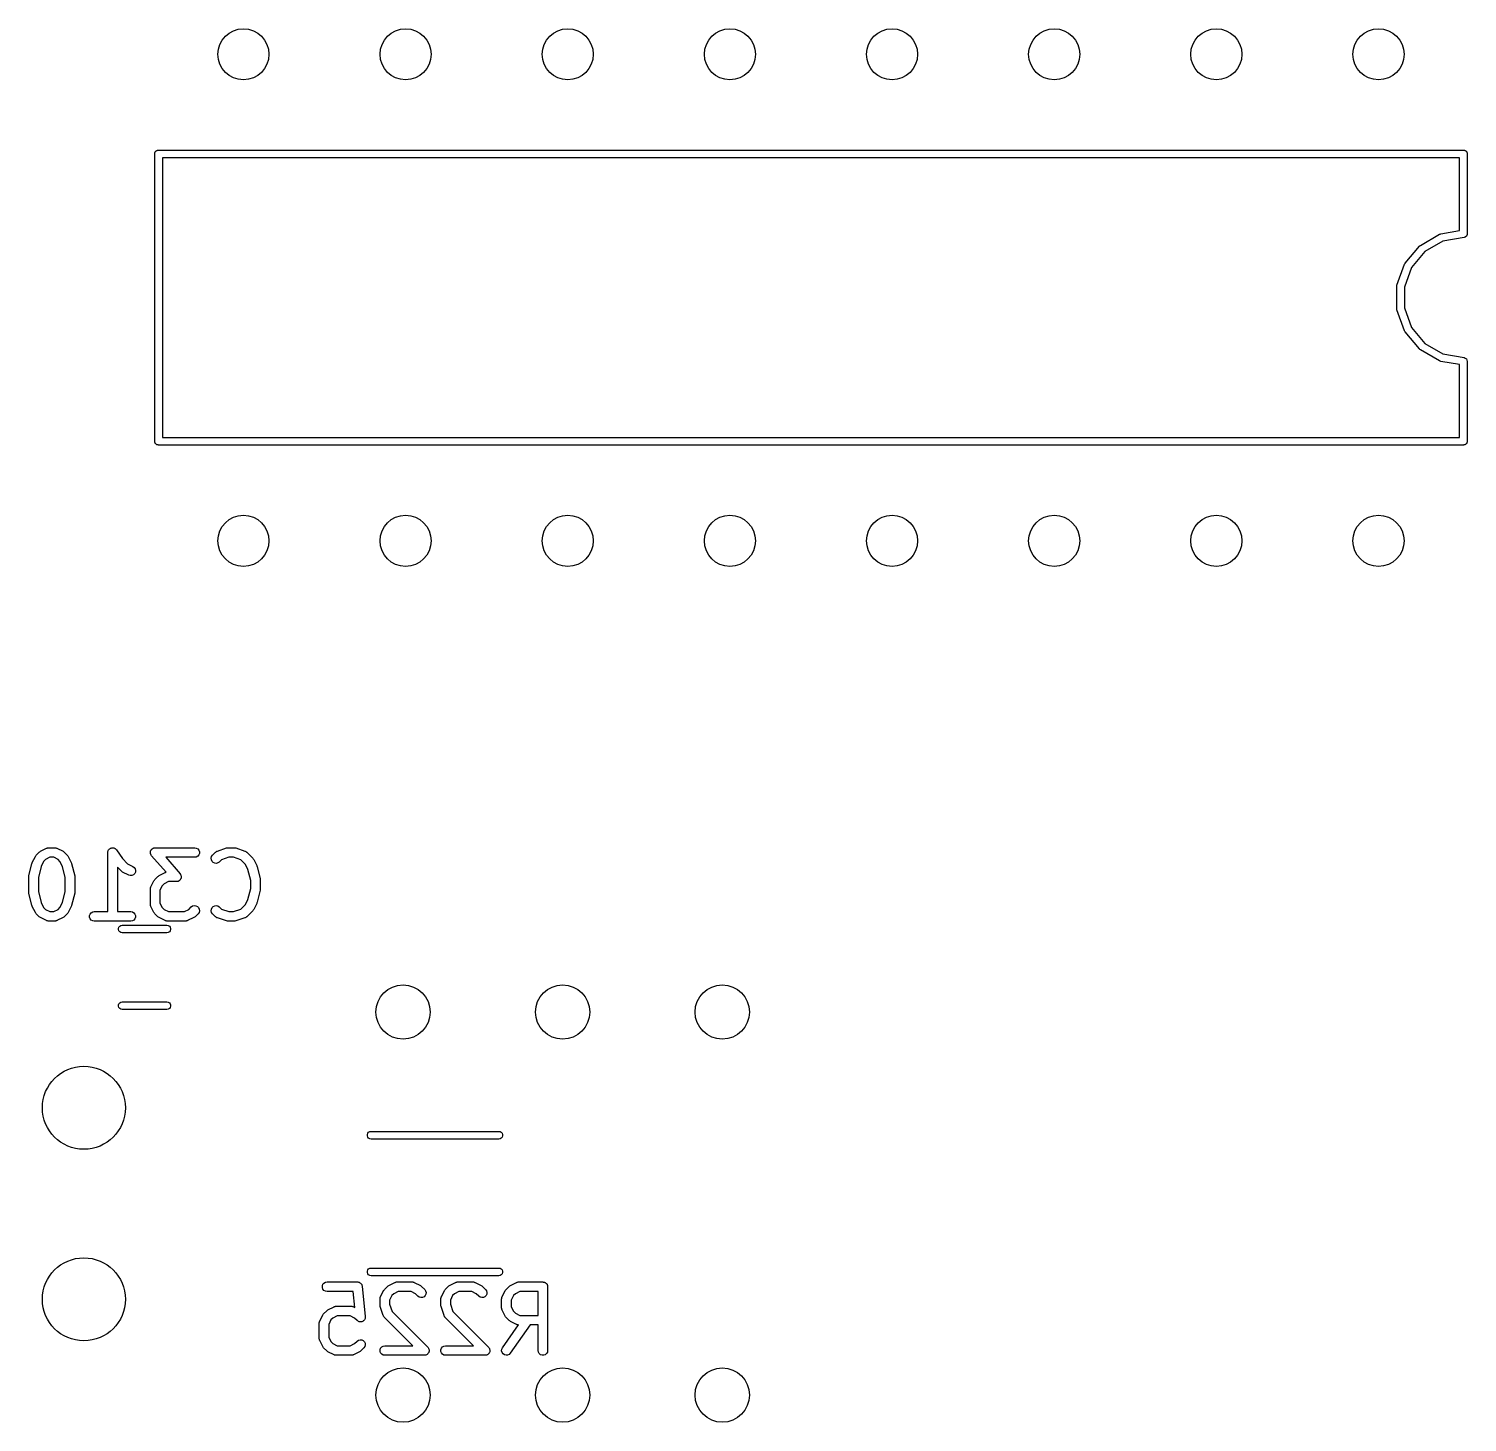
# Model space of a CAD drawing. Extents: x 25 to 326, y -201 to -21.
# Drawn here: x 126.64 to 149.17, y -133.43 to -111.6 of the extents above; entities that cross this region are included whole.
import ezdxf

# ---------------------------------------------------------------- set-up
doc = ezdxf.new("R2010")
doc.units = 0
doc.header["$MEASUREMENT"] = 0
doc.layers.add('BLACK', color=7, linetype='CONTINUOUS')

msp = doc.modelspace()

# ---------------------------------------------------------------- linework, layer by layer
at = {"layer": 'Black'}
for p, q in [((128.61, -113.56), (128.611, -113.555)), ((128.61, -118.06), (128.61, -113.56)), ((128.611, -113.55), (128.613, -113.545)), ((128.611, -113.555), (128.611, -113.55)), ((128.613, -113.545), (128.614, -113.539)), ((128.614, -113.539), (128.616, -113.535)), ((128.616, -113.535), (128.618, -113.53)), ((128.618, -113.53), (128.621, -113.526)), ((128.621, -113.526), (128.624, -113.521)), ((128.624, -113.521), (128.628, -113.518)), ((128.628, -113.518), (128.631, -113.514)), ((128.631, -113.514), (128.636, -113.511)), ((128.636, -113.511), (128.64, -113.508)), ((128.64, -113.508), (128.645, -113.506)), ((128.645, -113.506), (128.649, -113.504)), ((128.649, -113.504), (128.655, -113.503)), ((128.655, -113.503), (128.66, -113.501)), ((128.66, -113.501), (128.665, -113.501)), ((128.665, -113.501), (128.67, -113.5)), ((128.67, -113.5), (149.11, -113.5)), ((149.11, -113.5), (149.115, -113.501)), ((149.115, -113.501), (149.12, -113.501)), ((149.12, -113.501), (149.125, -113.503)), ((149.125, -113.503), (149.131, -113.504)), ((149.131, -113.504), (149.135, -113.506)), ((149.135, -113.506), (149.14, -113.508)), ((149.14, -113.508), (149.144, -113.511)), ((149.144, -113.511), (149.149, -113.514)), ((149.149, -113.514), (149.152, -113.518)), ((149.152, -113.518), (149.156, -113.521)), ((149.156, -113.521), (149.159, -113.526)), ((149.159, -113.526), (149.162, -113.53)), ((149.162, -113.53), (149.164, -113.535)), ((149.164, -113.535), (149.166, -113.539)), ((149.166, -113.539), (149.167, -113.545)), ((149.167, -113.545), (149.169, -113.55)), ((149.169, -113.55), (149.169, -113.555)), ((149.169, -113.555), (149.17, -113.56)), ((149.17, -113.56), (149.17, -114.81)), ((128.73, -113.62), (128.73, -118)), ((149.05, -113.62), (128.73, -113.62)), ((149.05, -114.76), (149.05, -113.62)), ((148.437, -114.992), (148.738, -114.818)), ((148.738, -114.818), (148.746, -114.815)), ((148.738, -114.818), (148.738, -114.818)), ((148.746, -114.815), (148.758, -114.811)), ((148.758, -114.811), (149.05, -114.76)), ((148.758, -114.811), (148.758, -114.811)), ((149.12, -114.869), (148.789, -114.928)), ((149.14, -114.862), (149.12, -114.869)), ((149.156, -114.849), (149.14, -114.862)), ((149.166, -114.831), (149.156, -114.849)), ((149.167, -114.827), (149.166, -114.831)), ((149.17, -114.81), (149.167, -114.827)), ((148.198, -115.271), (148.421, -115.005)), ((148.506, -115.091), (148.297, -115.34)), ((148.421, -115.005), (148.433, -114.996)), ((148.421, -115.005), (148.421, -115.005)), ((148.433, -114.996), (148.437, -114.992)), ((148.437, -114.992), (148.437, -114.992)), ((148.789, -114.928), (148.506, -115.091)), ((148.069, -115.616), (148.188, -115.289)), ((148.297, -115.34), (148.185, -115.647)), ((148.188, -115.289), (148.196, -115.275)), ((148.188, -115.289), (148.188, -115.289)), ((148.196, -115.275), (148.198, -115.271)), ((148.198, -115.271), (148.198, -115.271)), ((148.065, -115.636), (148.069, -115.616)), ((148.065, -115.984), (148.065, -115.636)), ((148.185, -115.647), (148.185, -115.973)), ((148.069, -116.004), (148.065, -115.984)), ((148.188, -116.331), (148.069, -116.004)), ((148.185, -115.973), (148.297, -116.28)), ((148.193, -116.34), (148.188, -116.331)), ((148.188, -116.331), (148.188, -116.331)), ((148.198, -116.349), (148.193, -116.34)), ((148.421, -116.615), (148.198, -116.349)), ((148.198, -116.349), (148.198, -116.349)), ((148.297, -116.28), (148.506, -116.529)), ((148.429, -116.621), (148.421, -116.615)), ((148.421, -116.615), (148.421, -116.615)), ((148.437, -116.628), (148.429, -116.621)), ((148.738, -116.802), (148.437, -116.628)), ((148.437, -116.628), (148.437, -116.628)), ((148.506, -116.529), (148.789, -116.692)), ((148.789, -116.692), (149.12, -116.751)), ((148.746, -116.805), (148.738, -116.802)), ((148.738, -116.802), (148.738, -116.802)), ((148.758, -116.809), (148.746, -116.805)), ((149.05, -116.86), (148.758, -116.809)), ((148.758, -116.809), (148.758, -116.809)), ((149.05, -118), (149.05, -116.86)), ((149.12, -116.751), (149.14, -116.758)), ((149.14, -116.758), (149.156, -116.771)), ((149.156, -116.771), (149.166, -116.789)), ((149.166, -116.789), (149.17, -116.81)), ((149.17, -116.81), (149.17, -118.06)), ((128.611, -118.065), (128.61, -118.06)), ((128.611, -118.07), (128.611, -118.065)), ((128.613, -118.075), (128.611, -118.07)), ((128.73, -118), (149.05, -118)), ((149.169, -118.07), (149.167, -118.075)), ((149.17, -118.06), (149.169, -118.065)), ((149.169, -118.065), (149.169, -118.07)), ((128.614, -118.081), (128.613, -118.075)), ((128.616, -118.085), (128.614, -118.081)), ((128.618, -118.09), (128.616, -118.085)), ((128.621, -118.094), (128.618, -118.09)), ((128.624, -118.099), (128.621, -118.094)), ((128.628, -118.102), (128.624, -118.099)), ((128.631, -118.106), (128.628, -118.102)), ((128.636, -118.109), (128.631, -118.106)), ((128.64, -118.112), (128.636, -118.109)), ((128.645, -118.114), (128.64, -118.112)), ((128.649, -118.116), (128.645, -118.114)), ((128.655, -118.117), (128.649, -118.116)), ((128.66, -118.119), (128.655, -118.117)), ((128.665, -118.119), (128.66, -118.119)), ((128.67, -118.12), (128.665, -118.119)), ((149.11, -118.12), (128.67, -118.12)), ((149.115, -118.119), (149.11, -118.12)), ((149.12, -118.119), (149.115, -118.119)), ((149.125, -118.117), (149.12, -118.119)), ((149.131, -118.116), (149.125, -118.117)), ((149.135, -118.114), (149.131, -118.116)), ((149.14, -118.112), (149.135, -118.114)), ((149.144, -118.109), (149.14, -118.112)), ((149.149, -118.106), (149.144, -118.109)), ((149.152, -118.102), (149.149, -118.106)), ((149.156, -118.099), (149.152, -118.102)), ((149.159, -118.094), (149.156, -118.099)), ((149.162, -118.09), (149.159, -118.094)), ((149.164, -118.085), (149.162, -118.09)), ((149.166, -118.081), (149.164, -118.085)), ((149.167, -118.075), (149.166, -118.081)), ((126.692, -124.659), (126.74, -124.564)), ((126.74, -124.564), (126.747, -124.554)), ((126.747, -124.554), (126.754, -124.545)), ((126.754, -124.545), (126.802, -124.497)), ((126.802, -124.497), (126.812, -124.49)), ((126.812, -124.49), (126.821, -124.483)), ((126.821, -124.483), (126.916, -124.435)), ((126.968, -124.577), (126.899, -124.612)), ((126.916, -124.435), (126.921, -124.434)), ((126.921, -124.434), (126.924, -124.432)), ((126.924, -124.432), (126.933, -124.43)), ((126.933, -124.43), (126.941, -124.428)), ((126.941, -124.428), (126.946, -124.428)), ((126.946, -124.428), (126.95, -124.427)), ((126.95, -124.427), (127.045, -124.427)), ((127.028, -124.577), (126.968, -124.577)), ((127.096, -124.612), (127.028, -124.577)), ((127.045, -124.427), (127.049, -124.428)), ((127.049, -124.428), (127.054, -124.428)), ((127.054, -124.428), (127.062, -124.43)), ((127.062, -124.43), (127.071, -124.432)), ((127.071, -124.432), (127.075, -124.434)), ((127.075, -124.434), (127.079, -124.435)), ((127.079, -124.435), (127.174, -124.483)), ((127.174, -124.483), (127.184, -124.49)), ((127.184, -124.49), (127.194, -124.497)), ((127.194, -124.497), (127.241, -124.545)), ((127.241, -124.545), (127.248, -124.554)), ((127.248, -124.554), (127.255, -124.564)), ((127.255, -124.564), (127.303, -124.659)), ((127.875, -124.494), (127.878, -124.486)), ((127.876, -124.498), (127.875, -124.494)), ((127.875, -124.502), (127.876, -124.498)), ((127.875, -125.427), (127.875, -124.502)), ((127.878, -124.486), (127.88, -124.477)), ((127.88, -124.477), (127.882, -124.473)), ((127.882, -124.473), (127.883, -124.469)), ((127.883, -124.469), (127.888, -124.462)), ((127.888, -124.462), (127.893, -124.454)), ((127.893, -124.454), (127.896, -124.452)), ((127.896, -124.452), (127.898, -124.448)), ((127.898, -124.448), (127.906, -124.443)), ((127.906, -124.443), (127.912, -124.437)), ((127.912, -124.437), (127.916, -124.436)), ((127.916, -124.436), (127.92, -124.434)), ((127.92, -124.434), (127.929, -124.432)), ((127.929, -124.432), (127.937, -124.429)), ((127.937, -124.429), (127.941, -124.429)), ((127.941, -124.429), (127.945, -124.428)), ((127.945, -124.428), (127.954, -124.429)), ((127.954, -124.429), (127.963, -124.429)), ((127.963, -124.429), (127.967, -124.43)), ((127.967, -124.43), (127.971, -124.43)), ((127.971, -124.43), (127.979, -124.434)), ((127.979, -124.434), (127.987, -124.437)), ((127.987, -124.437), (127.991, -124.44)), ((127.991, -124.44), (127.994, -124.442)), ((127.994, -124.442), (128.001, -124.448)), ((128.001, -124.448), (128.007, -124.454)), ((128.007, -124.454), (128.01, -124.458)), ((128.01, -124.458), (128.012, -124.461)), ((128.012, -124.461), (128.104, -124.597)), ((128.104, -124.597), (128.185, -124.679)), ((128.542, -124.504), (128.543, -124.497)), ((128.543, -124.51), (128.542, -124.504)), ((128.543, -124.489), (128.545, -124.484)), ((128.543, -124.497), (128.543, -124.489)), ((128.543, -124.515), (128.543, -124.51)), ((128.545, -124.522), (128.543, -124.515)), ((128.545, -124.484), (128.546, -124.478)), ((128.547, -124.529), (128.545, -124.522)), ((128.546, -124.478), (128.549, -124.472)), ((128.55, -124.534), (128.547, -124.529)), ((128.549, -124.472), (128.552, -124.465)), ((128.552, -124.54), (128.55, -124.534)), ((128.552, -124.465), (128.555, -124.46)), ((128.556, -124.545), (128.552, -124.54)), ((128.555, -124.46), (128.558, -124.455)), ((128.56, -124.552), (128.556, -124.545)), ((128.558, -124.455), (128.564, -124.451)), ((128.788, -124.812), (128.56, -124.552)), ((128.564, -124.451), (128.568, -124.445)), ((128.568, -124.445), (128.573, -124.442)), ((128.573, -124.442), (128.578, -124.438)), ((128.578, -124.438), (128.585, -124.436)), ((128.585, -124.436), (128.591, -124.432)), ((128.591, -124.432), (128.597, -124.431)), ((128.597, -124.431), (128.602, -124.429)), ((128.602, -124.429), (128.609, -124.429)), ((128.609, -124.429), (128.617, -124.427)), ((128.617, -124.427), (129.236, -124.427)), ((129.236, -124.577), (128.782, -124.577)), ((128.782, -124.577), (129.006, -124.834)), ((129.236, -124.427), (129.261, -124.432)), ((129.261, -124.573), (129.236, -124.577)), ((129.261, -124.432), (129.284, -124.445)), ((129.284, -124.56), (129.261, -124.573)), ((129.284, -124.445), (129.301, -124.465)), ((129.301, -124.54), (129.284, -124.56)), ((129.301, -124.465), (129.31, -124.489)), ((129.31, -124.515), (129.301, -124.54)), ((129.31, -124.489), (129.31, -124.515)), ((129.494, -124.591), (129.501, -124.566)), ((129.497, -124.617), (129.494, -124.591)), ((129.501, -124.566), (129.516, -124.545)), ((129.516, -124.545), (129.564, -124.497)), ((129.564, -124.497), (129.567, -124.494)), ((129.567, -124.494), (129.57, -124.491)), ((129.57, -124.491), (129.578, -124.487)), ((129.578, -124.487), (129.585, -124.482)), ((129.585, -124.482), (129.589, -124.481)), ((129.589, -124.481), (129.593, -124.479)), ((129.593, -124.479), (129.736, -124.431)), ((129.772, -124.577), (129.657, -124.616)), ((129.736, -124.431), (129.748, -124.429)), ((129.748, -124.429), (129.76, -124.427)), ((129.76, -124.427), (129.855, -124.427)), ((129.843, -124.577), (129.772, -124.577)), ((129.957, -124.616), (129.843, -124.577)), ((129.855, -124.427), (129.867, -124.429)), ((129.867, -124.429), (129.878, -124.431)), ((129.878, -124.431), (130.021, -124.479)), ((130.021, -124.479), (130.025, -124.481)), ((130.025, -124.481), (130.029, -124.482)), ((130.029, -124.482), (130.037, -124.487)), ((130.037, -124.487), (130.044, -124.491)), ((130.044, -124.491), (130.047, -124.494)), ((130.047, -124.494), (130.051, -124.497)), ((130.051, -124.497), (130.146, -124.592)), ((130.146, -124.592), (130.153, -124.602)), ((130.153, -124.602), (130.16, -124.612)), ((126.639, -124.865), (126.687, -124.675)), ((126.687, -124.675), (126.69, -124.667)), ((126.69, -124.667), (126.692, -124.659)), ((126.83, -124.719), (126.787, -124.893)), ((126.869, -124.642), (126.83, -124.719)), ((126.899, -124.612), (126.869, -124.642)), ((127.126, -124.642), (127.096, -124.612)), ((127.165, -124.719), (127.126, -124.642)), ((127.208, -124.893), (127.165, -124.719)), ((127.303, -124.659), (127.305, -124.667)), ((127.305, -124.667), (127.308, -124.675)), ((127.308, -124.675), (127.356, -124.865)), ((128.087, -124.794), (128.025, -124.731)), ((128.025, -124.731), (128.025, -125.427)), ((128.097, -124.8), (128.087, -124.794)), ((128.107, -124.808), (128.097, -124.8)), ((128.202, -124.855), (128.107, -124.808)), ((128.185, -124.679), (128.269, -124.721)), ((128.269, -124.721), (128.29, -124.737)), ((128.29, -124.737), (128.305, -124.758)), ((128.308, -124.809), (128.296, -124.833)), ((128.305, -124.758), (128.311, -124.784)), ((128.311, -124.784), (128.308, -124.809)), ((128.678, -124.864), (128.774, -124.816)), ((128.774, -124.816), (128.778, -124.815)), ((128.778, -124.815), (128.781, -124.813)), ((128.781, -124.813), (128.788, -124.812)), ((129.508, -124.641), (129.497, -124.617)), ((129.526, -124.659), (129.508, -124.641)), ((129.55, -124.67), (129.526, -124.659)), ((129.576, -124.672), (129.55, -124.67)), ((129.601, -124.666), (129.576, -124.672)), ((129.622, -124.651), (129.601, -124.666)), ((129.657, -124.616), (129.622, -124.651)), ((130.031, -124.69), (129.957, -124.616)), ((130.07, -124.767), (130.031, -124.69)), ((130.113, -124.94), (130.07, -124.767)), ((130.16, -124.612), (130.208, -124.707)), ((130.208, -124.707), (130.21, -124.715)), ((130.21, -124.715), (130.213, -124.722)), ((130.213, -124.722), (130.261, -124.913)), ((126.637, -124.883), (126.638, -124.874)), ((126.637, -125.121), (126.637, -124.883)), ((126.638, -124.874), (126.639, -124.865)), ((126.787, -124.893), (126.787, -125.112)), ((127.208, -125.112), (127.208, -124.893)), ((127.356, -124.865), (127.357, -124.874)), ((127.357, -124.874), (127.358, -124.883)), ((127.358, -124.883), (127.358, -125.121)), ((128.227, -124.863), (128.202, -124.855)), ((128.253, -124.861), (128.227, -124.863)), ((128.277, -124.851), (128.253, -124.861)), ((128.296, -124.833), (128.277, -124.851)), ((128.542, -125.065), (128.545, -125.057)), ((128.545, -125.057), (128.546, -125.048)), ((128.546, -125.048), (128.548, -125.044)), ((128.548, -125.044), (128.55, -125.04)), ((128.55, -125.04), (128.597, -124.945)), ((128.597, -124.945), (128.604, -124.935)), ((128.604, -124.935), (128.611, -124.926)), ((128.611, -124.926), (128.659, -124.878)), ((128.659, -124.878), (128.669, -124.871)), ((128.669, -124.871), (128.678, -124.864)), ((128.726, -125.023), (128.692, -125.092)), ((128.756, -124.993), (128.726, -125.023)), ((128.825, -124.958), (128.756, -124.993)), ((128.95, -124.958), (128.825, -124.958)), ((128.957, -124.957), (128.95, -124.958)), ((128.965, -124.957), (128.957, -124.957)), ((128.97, -124.955), (128.965, -124.957)), ((128.976, -124.954), (128.97, -124.955)), ((128.982, -124.95), (128.976, -124.954)), ((128.989, -124.947), (128.982, -124.95)), ((128.993, -124.944), (128.989, -124.947)), ((128.998, -124.941), (128.993, -124.944)), ((129.003, -124.935), (128.998, -124.941)), ((129.008, -124.93), (129.003, -124.935)), ((129.006, -124.834), (129.01, -124.84)), ((129.011, -124.925), (129.008, -124.93)), ((129.01, -124.84), (129.015, -124.846)), ((129.015, -124.921), (129.011, -124.925)), ((129.015, -124.846), (129.017, -124.851)), ((129.017, -124.914), (129.015, -124.921)), ((129.017, -124.851), (129.02, -124.856)), ((129.021, -124.908), (129.017, -124.914)), ((129.02, -124.856), (129.021, -124.863)), ((129.021, -124.863), (129.024, -124.87)), ((129.022, -124.902), (129.021, -124.908)), ((129.024, -124.896), (129.022, -124.902)), ((129.024, -124.87), (129.024, -124.876)), ((129.024, -124.876), (129.025, -124.882)), ((129.025, -124.882), (129.024, -124.889)), ((129.024, -124.889), (129.024, -124.896)), ((130.113, -125.065), (130.113, -124.94)), ((130.261, -124.913), (130.262, -124.922)), ((130.262, -124.922), (130.263, -124.931)), ((130.263, -124.931), (130.263, -125.074)), ((126.638, -125.13), (126.637, -125.121)), ((126.639, -125.14), (126.638, -125.13)), ((126.687, -125.33), (126.639, -125.14)), ((126.787, -125.112), (126.83, -125.286)), ((127.165, -125.286), (127.208, -125.112)), ((127.356, -125.14), (127.308, -125.33)), ((127.357, -125.13), (127.356, -125.14)), ((127.358, -125.121), (127.357, -125.13)), ((128.542, -125.07), (128.542, -125.065)), ((128.542, -125.074), (128.542, -125.07)), ((128.542, -125.312), (128.542, -125.074)), ((128.692, -125.092), (128.692, -125.294)), ((130.031, -125.315), (130.07, -125.238)), ((130.07, -125.238), (130.113, -125.065)), ((130.213, -125.282), (130.21, -125.29)), ((130.261, -125.092), (130.213, -125.282)), ((130.262, -125.083), (130.261, -125.092)), ((130.263, -125.074), (130.262, -125.083)), ((126.69, -125.338), (126.687, -125.33)), ((126.692, -125.345), (126.69, -125.338)), ((126.74, -125.441), (126.692, -125.345)), ((126.747, -125.45), (126.74, -125.441)), ((126.754, -125.46), (126.747, -125.45)), ((126.802, -125.508), (126.754, -125.46)), ((126.812, -125.515), (126.802, -125.508)), ((126.83, -125.286), (126.869, -125.363)), ((126.869, -125.363), (126.899, -125.393)), ((126.899, -125.393), (126.968, -125.427)), ((126.968, -125.427), (127.028, -125.427)), ((127.028, -125.427), (127.096, -125.393)), ((127.096, -125.393), (127.126, -125.363)), ((127.126, -125.363), (127.165, -125.286)), ((127.194, -125.508), (127.184, -125.515)), ((127.241, -125.46), (127.194, -125.508)), ((127.248, -125.45), (127.241, -125.46)), ((127.255, -125.441), (127.248, -125.45)), ((127.303, -125.345), (127.255, -125.441)), ((127.305, -125.338), (127.303, -125.345)), ((127.308, -125.33), (127.305, -125.338)), ((127.59, -125.489), (127.599, -125.465)), ((127.59, -125.515), (127.59, -125.489)), ((127.599, -125.465), (127.616, -125.445)), ((127.616, -125.445), (127.639, -125.432)), ((127.639, -125.432), (127.664, -125.427)), ((127.664, -125.427), (127.875, -125.427)), ((128.025, -125.427), (128.236, -125.427)), ((128.236, -125.427), (128.261, -125.432)), ((128.261, -125.432), (128.284, -125.445)), ((128.284, -125.445), (128.301, -125.465)), ((128.301, -125.465), (128.31, -125.489)), ((128.31, -125.489), (128.31, -125.515)), ((128.542, -125.316), (128.542, -125.312)), ((128.542, -125.32), (128.542, -125.316)), ((128.545, -125.329), (128.542, -125.32)), ((128.546, -125.338), (128.545, -125.329)), ((128.548, -125.341), (128.546, -125.338)), ((128.55, -125.345), (128.548, -125.341)), ((128.597, -125.441), (128.55, -125.345)), ((128.604, -125.45), (128.597, -125.441)), ((128.611, -125.46), (128.604, -125.45)), ((128.659, -125.508), (128.611, -125.46)), ((128.669, -125.515), (128.659, -125.508)), ((128.692, -125.294), (128.726, -125.363)), ((128.726, -125.363), (128.756, -125.393)), ((128.756, -125.393), (128.825, -125.427)), ((128.825, -125.427), (129.075, -125.427)), ((129.075, -125.427), (129.144, -125.393)), ((129.144, -125.393), (129.183, -125.354)), ((129.183, -125.354), (129.204, -125.339)), ((129.204, -125.339), (129.229, -125.332)), ((129.229, -125.332), (129.255, -125.335)), ((129.241, -125.508), (129.231, -125.515)), ((129.289, -125.46), (129.241, -125.508)), ((129.255, -125.335), (129.279, -125.346)), ((129.279, -125.346), (129.297, -125.364)), ((129.304, -125.439), (129.289, -125.46)), ((129.297, -125.364), (129.308, -125.388)), ((129.31, -125.414), (129.304, -125.439)), ((129.308, -125.388), (129.31, -125.414)), ((129.494, -125.414), (129.497, -125.388)), ((129.501, -125.439), (129.494, -125.414)), ((129.497, -125.388), (129.508, -125.364)), ((129.516, -125.46), (129.501, -125.439)), ((129.508, -125.364), (129.526, -125.346)), ((129.564, -125.508), (129.516, -125.46)), ((129.526, -125.346), (129.55, -125.335)), ((129.55, -125.335), (129.576, -125.332)), ((129.567, -125.51), (129.564, -125.508)), ((129.576, -125.332), (129.601, -125.339)), ((129.601, -125.339), (129.622, -125.354)), ((129.622, -125.354), (129.657, -125.389)), ((129.657, -125.389), (129.772, -125.427)), ((129.772, -125.427), (129.843, -125.427)), ((129.843, -125.427), (129.957, -125.389)), ((129.957, -125.389), (130.031, -125.315)), ((130.051, -125.508), (130.047, -125.51)), ((130.146, -125.413), (130.051, -125.508)), ((130.153, -125.403), (130.146, -125.413)), ((130.16, -125.393), (130.153, -125.403)), ((130.208, -125.298), (130.16, -125.393)), ((130.21, -125.29), (130.208, -125.298)), ((126.821, -125.522), (126.812, -125.515)), ((126.916, -125.569), (126.821, -125.522)), ((126.921, -125.571), (126.916, -125.569)), ((126.924, -125.573), (126.921, -125.571)), ((126.933, -125.574), (126.924, -125.573)), ((126.941, -125.577), (126.933, -125.574)), ((126.946, -125.577), (126.941, -125.577)), ((126.95, -125.577), (126.946, -125.577)), ((127.045, -125.577), (126.95, -125.577)), ((127.049, -125.577), (127.045, -125.577)), ((127.054, -125.577), (127.049, -125.577)), ((127.062, -125.574), (127.054, -125.577)), ((127.071, -125.573), (127.062, -125.574)), ((127.075, -125.571), (127.071, -125.573)), ((127.079, -125.569), (127.075, -125.571)), ((127.174, -125.522), (127.079, -125.569)), ((127.184, -125.515), (127.174, -125.522)), ((127.599, -125.54), (127.59, -125.515)), ((127.616, -125.56), (127.599, -125.54)), ((127.639, -125.573), (127.616, -125.56)), ((127.664, -125.577), (127.639, -125.573)), ((128.236, -125.577), (127.664, -125.577)), ((128.041, -125.69), (128.048, -125.67)), ((128.041, -125.71), (128.041, -125.69)), ((128.048, -125.73), (128.041, -125.71)), ((128.048, -125.67), (128.061, -125.654)), ((128.061, -125.746), (128.048, -125.73)), ((128.061, -125.654), (128.079, -125.644)), ((128.079, -125.644), (128.1, -125.64)), ((128.1, -125.64), (128.8, -125.64)), ((128.261, -125.573), (128.236, -125.577)), ((128.284, -125.56), (128.261, -125.573)), ((128.301, -125.54), (128.284, -125.56)), ((128.31, -125.515), (128.301, -125.54)), ((128.678, -125.522), (128.669, -125.515)), ((128.774, -125.569), (128.678, -125.522)), ((128.778, -125.571), (128.774, -125.569)), ((128.781, -125.573), (128.778, -125.571)), ((128.79, -125.574), (128.781, -125.573)), ((128.799, -125.577), (128.79, -125.574)), ((128.803, -125.577), (128.799, -125.577)), ((128.8, -125.64), (128.821, -125.644)), ((128.807, -125.577), (128.803, -125.577)), ((129.093, -125.577), (128.807, -125.577)), ((128.821, -125.644), (128.839, -125.654)), ((128.839, -125.654), (128.852, -125.67)), ((128.852, -125.73), (128.839, -125.746)), ((128.852, -125.67), (128.859, -125.69)), ((128.859, -125.71), (128.852, -125.73)), ((128.859, -125.69), (128.859, -125.71)), ((129.097, -125.577), (129.093, -125.577)), ((129.101, -125.577), (129.097, -125.577)), ((129.11, -125.574), (129.101, -125.577)), ((129.119, -125.573), (129.11, -125.574)), ((129.122, -125.571), (129.119, -125.573)), ((129.126, -125.569), (129.122, -125.571)), ((129.222, -125.522), (129.126, -125.569)), ((129.231, -125.515), (129.222, -125.522)), ((129.57, -125.514), (129.567, -125.51)), ((129.578, -125.518), (129.57, -125.514)), ((129.585, -125.523), (129.578, -125.518)), ((129.589, -125.524), (129.585, -125.523)), ((129.593, -125.526), (129.589, -125.524)), ((129.736, -125.574), (129.593, -125.526)), ((129.748, -125.575), (129.736, -125.574)), ((129.76, -125.577), (129.748, -125.575)), ((129.855, -125.577), (129.76, -125.577)), ((129.867, -125.575), (129.855, -125.577)), ((129.878, -125.574), (129.867, -125.575)), ((130.021, -125.526), (129.878, -125.574)), ((130.025, -125.524), (130.021, -125.526)), ((130.029, -125.523), (130.025, -125.524)), ((130.037, -125.518), (130.029, -125.523)), ((130.044, -125.514), (130.037, -125.518)), ((130.047, -125.51), (130.044, -125.514)), ((128.079, -125.756), (128.061, -125.746)), ((128.1, -125.76), (128.079, -125.756)), ((128.8, -125.76), (128.1, -125.76)), ((128.821, -125.756), (128.8, -125.76)), ((128.839, -125.746), (128.821, -125.756)), ((128.048, -126.87), (128.061, -126.854)), ((128.061, -126.854), (128.079, -126.844)), ((128.079, -126.844), (128.1, -126.84)), ((128.1, -126.84), (128.8, -126.84)), ((128.8, -126.84), (128.821, -126.844)), ((128.821, -126.844), (128.839, -126.854)), ((128.839, -126.854), (128.852, -126.87)), ((128.041, -126.89), (128.048, -126.87)), ((128.041, -126.91), (128.041, -126.89)), ((128.048, -126.93), (128.041, -126.91)), ((128.061, -126.946), (128.048, -126.93)), ((128.079, -126.956), (128.061, -126.946)), ((128.1, -126.96), (128.079, -126.956)), ((128.8, -126.96), (128.1, -126.96)), ((128.821, -126.956), (128.8, -126.96)), ((128.839, -126.946), (128.821, -126.956)), ((128.852, -126.93), (128.839, -126.946)), ((128.852, -126.87), (128.859, -126.89)), ((128.859, -126.91), (128.852, -126.93)), ((128.859, -126.89), (128.859, -126.91)), ((131.948, -128.9), (131.961, -128.884)), ((131.961, -128.884), (131.979, -128.874)), ((131.979, -128.874), (132, -128.87)), ((132, -128.87), (134, -128.87)), ((134, -128.87), (134.021, -128.874)), ((134.021, -128.874), (134.039, -128.884)), ((134.039, -128.884), (134.052, -128.9)), ((131.941, -128.92), (131.948, -128.9)), ((131.941, -128.94), (131.941, -128.92)), ((131.948, -128.96), (131.941, -128.94)), ((131.961, -128.976), (131.948, -128.96)), ((131.979, -128.986), (131.961, -128.976)), ((132, -128.99), (131.979, -128.986)), ((134, -128.99), (132, -128.99)), ((134.021, -128.986), (134, -128.99)), ((134.039, -128.976), (134.021, -128.986)), ((134.052, -128.96), (134.039, -128.976)), ((134.052, -128.9), (134.059, -128.92)), ((134.059, -128.94), (134.052, -128.96)), ((134.059, -128.92), (134.059, -128.94)), ((131.941, -131.06), (131.948, -131.04)), ((131.941, -131.08), (131.941, -131.06)), ((131.948, -131.1), (131.941, -131.08)), ((131.948, -131.04), (131.961, -131.024)), ((131.961, -131.116), (131.948, -131.1)), ((131.961, -131.024), (131.979, -131.014)), ((131.979, -131.126), (131.961, -131.116)), ((131.979, -131.014), (132, -131.01)), ((132, -131.13), (131.979, -131.126)), ((132, -131.01), (134, -131.01)), ((134, -131.13), (132, -131.13)), ((134, -131.01), (134.021, -131.014)), ((134.021, -131.126), (134, -131.13)), ((134.021, -131.014), (134.039, -131.024)), ((134.039, -131.116), (134.021, -131.126)), ((134.039, -131.024), (134.052, -131.04)), ((134.052, -131.1), (134.039, -131.116)), ((134.052, -131.04), (134.059, -131.06)), ((134.059, -131.08), (134.052, -131.1)), ((134.059, -131.06), (134.059, -131.08)), ((131.236, -131.289), (131.245, -131.265)), ((131.236, -131.315), (131.236, -131.289)), ((131.245, -131.34), (131.236, -131.315)), ((131.245, -131.265), (131.261, -131.245)), ((131.261, -131.36), (131.245, -131.34)), ((131.261, -131.245), (131.284, -131.232)), ((131.284, -131.373), (131.261, -131.36)), ((131.284, -131.232), (131.31, -131.227)), ((131.31, -131.227), (131.786, -131.227)), ((131.786, -131.227), (131.789, -131.228)), ((131.789, -131.228), (131.791, -131.228)), ((131.791, -131.228), (131.801, -131.23)), ((131.801, -131.23), (131.811, -131.232)), ((131.811, -131.232), (131.814, -131.233)), ((131.814, -131.233), (131.817, -131.234)), ((131.817, -131.234), (131.825, -131.24)), ((131.825, -131.24), (131.834, -131.245)), ((131.834, -131.245), (131.836, -131.247)), ((131.836, -131.247), (131.838, -131.249)), ((131.838, -131.249), (131.844, -131.257)), ((131.844, -131.257), (131.851, -131.265)), ((131.851, -131.265), (131.852, -131.268)), ((131.852, -131.268), (131.853, -131.27)), ((131.853, -131.27), (131.856, -131.28)), ((131.856, -131.28), (131.86, -131.289)), ((131.86, -131.289), (131.86, -131.292)), ((131.86, -131.292), (131.86, -131.295)), ((131.86, -131.295), (131.908, -131.771)), ((132.147, -131.459), (132.195, -131.364)), ((132.195, -131.364), (132.202, -131.354)), ((132.202, -131.354), (132.209, -131.345)), ((132.209, -131.345), (132.256, -131.297)), ((132.256, -131.297), (132.266, -131.29)), ((132.266, -131.29), (132.276, -131.283)), ((132.276, -131.283), (132.371, -131.235)), ((132.371, -131.235), (132.375, -131.234)), ((132.375, -131.234), (132.379, -131.232)), ((132.379, -131.232), (132.388, -131.23)), ((132.388, -131.23), (132.396, -131.228)), ((132.396, -131.228), (132.401, -131.228)), ((132.401, -131.228), (132.405, -131.227)), ((132.405, -131.227), (132.643, -131.227)), ((132.643, -131.227), (132.647, -131.228)), ((132.647, -131.228), (132.651, -131.228)), ((132.651, -131.228), (132.66, -131.23)), ((132.66, -131.23), (132.669, -131.232)), ((132.669, -131.232), (132.672, -131.234)), ((132.672, -131.234), (132.676, -131.235)), ((132.676, -131.235), (132.772, -131.283)), ((132.772, -131.283), (132.781, -131.29)), ((132.781, -131.29), (132.791, -131.297)), ((132.791, -131.297), (132.839, -131.345)), ((132.839, -131.345), (132.854, -131.366)), ((132.854, -131.366), (132.86, -131.391)), ((133.1, -131.459), (133.147, -131.364)), ((133.147, -131.364), (133.154, -131.354)), ((133.154, -131.354), (133.161, -131.345)), ((133.161, -131.345), (133.209, -131.297)), ((133.209, -131.297), (133.219, -131.29)), ((133.219, -131.29), (133.228, -131.283)), ((133.228, -131.283), (133.324, -131.235)), ((133.324, -131.235), (133.328, -131.234)), ((133.328, -131.234), (133.331, -131.232)), ((133.331, -131.232), (133.34, -131.23)), ((133.34, -131.23), (133.349, -131.228)), ((133.349, -131.228), (133.353, -131.228)), ((133.353, -131.228), (133.357, -131.227)), ((133.357, -131.227), (133.595, -131.227)), ((133.595, -131.227), (133.599, -131.228)), ((133.599, -131.228), (133.604, -131.228)), ((133.604, -131.228), (133.612, -131.23)), ((133.612, -131.23), (133.621, -131.232)), ((133.621, -131.232), (133.625, -131.234)), ((133.625, -131.234), (133.629, -131.235)), ((133.629, -131.235), (133.724, -131.283)), ((133.724, -131.283), (133.734, -131.29)), ((133.734, -131.29), (133.744, -131.297)), ((133.744, -131.297), (133.791, -131.345)), ((133.791, -131.345), (133.806, -131.366)), ((133.806, -131.366), (133.813, -131.391)), ((134.052, -131.459), (134.1, -131.364)), ((134.1, -131.364), (134.107, -131.354)), ((134.107, -131.354), (134.114, -131.345)), ((134.114, -131.345), (134.161, -131.297)), ((134.161, -131.297), (134.171, -131.29)), ((134.171, -131.29), (134.181, -131.283)), ((134.181, -131.283), (134.276, -131.235)), ((134.276, -131.235), (134.28, -131.234)), ((134.28, -131.234), (134.284, -131.232)), ((134.284, -131.232), (134.293, -131.23)), ((134.293, -131.23), (134.301, -131.228)), ((134.301, -131.228), (134.305, -131.228)), ((134.305, -131.228), (134.31, -131.227)), ((134.31, -131.227), (134.69, -131.227)), ((134.69, -131.227), (134.697, -131.229)), ((134.697, -131.229), (134.703, -131.229)), ((134.703, -131.229), (134.71, -131.231)), ((134.71, -131.231), (134.716, -131.232)), ((134.716, -131.232), (134.722, -131.235)), ((134.722, -131.235), (134.728, -131.237)), ((134.728, -131.237), (134.733, -131.242)), ((134.733, -131.242), (134.739, -131.245)), ((134.739, -131.245), (134.743, -131.25)), ((134.743, -131.25), (134.748, -131.254)), ((134.748, -131.254), (134.751, -131.26)), ((134.751, -131.26), (134.755, -131.265)), ((134.755, -131.265), (134.758, -131.271)), ((134.758, -131.271), (134.761, -131.277)), ((134.761, -131.277), (134.762, -131.283)), ((134.762, -131.283), (134.764, -131.289)), ((134.764, -131.289), (134.764, -131.296)), ((134.764, -131.296), (134.765, -131.302)), ((134.765, -131.302), (134.765, -132.302)), ((131.31, -131.377), (131.284, -131.373)), ((131.718, -131.377), (131.31, -131.377)), ((131.743, -131.626), (131.718, -131.377)), ((132.139, -131.493), (132.14, -131.489)), ((132.139, -131.588), (132.139, -131.493)), ((132.141, -131.6), (132.139, -131.588)), ((132.14, -131.484), (132.142, -131.476)), ((132.14, -131.489), (132.14, -131.484)), ((132.142, -131.476), (132.144, -131.467)), ((132.144, -131.467), (132.146, -131.463)), ((132.146, -131.463), (132.147, -131.459)), ((132.324, -131.442), (132.289, -131.511)), ((132.289, -131.511), (132.289, -131.576)), ((132.289, -131.576), (132.327, -131.69)), ((132.354, -131.412), (132.324, -131.442)), ((132.422, -131.377), (132.354, -131.412)), ((132.625, -131.377), (132.422, -131.377)), ((132.694, -131.412), (132.625, -131.377)), ((132.733, -131.451), (132.694, -131.412)), ((132.754, -131.466), (132.733, -131.451)), ((132.779, -131.472), (132.754, -131.466)), ((132.805, -131.47), (132.779, -131.472)), ((132.829, -131.459), (132.805, -131.47)), ((132.847, -131.441), (132.829, -131.459)), ((132.858, -131.417), (132.847, -131.441)), ((132.86, -131.391), (132.858, -131.417)), ((133.092, -131.484), (133.095, -131.476)), ((133.092, -131.489), (133.092, -131.484)), ((133.092, -131.493), (133.092, -131.489)), ((133.092, -131.588), (133.092, -131.493)), ((133.094, -131.6), (133.092, -131.588)), ((133.095, -131.476), (133.096, -131.467)), ((133.096, -131.467), (133.098, -131.463)), ((133.098, -131.463), (133.1, -131.459)), ((133.276, -131.442), (133.242, -131.511)), ((133.242, -131.511), (133.242, -131.576)), ((133.242, -131.576), (133.28, -131.69)), ((133.306, -131.412), (133.276, -131.442)), ((133.375, -131.377), (133.306, -131.412)), ((133.578, -131.377), (133.375, -131.377)), ((133.646, -131.412), (133.578, -131.377)), ((133.685, -131.451), (133.646, -131.412)), ((133.706, -131.466), (133.685, -131.451)), ((133.732, -131.472), (133.706, -131.466)), ((133.758, -131.47), (133.732, -131.472)), ((133.781, -131.459), (133.758, -131.47)), ((133.8, -131.441), (133.781, -131.459)), ((133.811, -131.417), (133.8, -131.441)), ((133.813, -131.391), (133.811, -131.417)), ((134.044, -131.493), (134.045, -131.489)), ((134.044, -131.636), (134.044, -131.493)), ((134.045, -131.484), (134.047, -131.476)), ((134.045, -131.489), (134.045, -131.484)), ((134.047, -131.476), (134.049, -131.467)), ((134.049, -131.467), (134.051, -131.463)), ((134.051, -131.463), (134.052, -131.459)), ((134.228, -131.442), (134.194, -131.511)), ((134.194, -131.511), (134.194, -131.618)), ((134.259, -131.412), (134.228, -131.442)), ((134.327, -131.377), (134.259, -131.412)), ((134.615, -131.377), (134.327, -131.377)), ((134.615, -131.751), (134.615, -131.377)), ((131.195, -131.84), (131.242, -131.745)), ((131.242, -131.745), (131.25, -131.735)), ((131.25, -131.735), (131.256, -131.726)), ((131.256, -131.726), (131.304, -131.678)), ((131.304, -131.678), (131.314, -131.671)), ((131.314, -131.671), (131.324, -131.664)), ((131.324, -131.664), (131.419, -131.616)), ((131.402, -131.793), (131.371, -131.823)), ((131.47, -131.758), (131.402, -131.793)), ((131.419, -131.616), (131.423, -131.615)), ((131.423, -131.615), (131.427, -131.613)), ((131.427, -131.613), (131.435, -131.611)), ((131.435, -131.611), (131.444, -131.609)), ((131.444, -131.609), (131.448, -131.609)), ((131.448, -131.609), (131.452, -131.608)), ((131.452, -131.608), (131.69, -131.608)), ((131.673, -131.758), (131.47, -131.758)), ((131.741, -131.793), (131.673, -131.758)), ((131.69, -131.608), (131.695, -131.609)), ((131.695, -131.609), (131.699, -131.609)), ((131.699, -131.609), (131.707, -131.611)), ((131.707, -131.611), (131.716, -131.613)), ((131.716, -131.613), (131.72, -131.615)), ((131.72, -131.615), (131.724, -131.616)), ((131.724, -131.616), (131.743, -131.626)), ((131.78, -131.832), (131.741, -131.793)), ((131.9, -131.809), (131.895, -131.821)), ((131.906, -131.798), (131.9, -131.809)), ((131.907, -131.784), (131.906, -131.797)), ((131.906, -131.797), (131.906, -131.798)), ((131.906, -131.798), (131.906, -131.798)), ((131.908, -131.772), (131.907, -131.784)), ((131.908, -131.771), (131.908, -131.772)), ((131.908, -131.772), (131.908, -131.772)), ((132.143, -131.612), (132.141, -131.6)), ((132.191, -131.755), (132.143, -131.612)), ((132.193, -131.758), (132.191, -131.755)), ((132.194, -131.763), (132.193, -131.758)), ((132.199, -131.77), (132.194, -131.763)), ((132.203, -131.778), (132.199, -131.77)), ((132.206, -131.78), (132.203, -131.778)), ((132.209, -131.784), (132.206, -131.78)), ((132.652, -132.227), (132.209, -131.784)), ((132.327, -131.69), (132.886, -132.249)), ((133.096, -131.612), (133.094, -131.6)), ((133.143, -131.755), (133.096, -131.612)), ((133.145, -131.758), (133.143, -131.755)), ((133.146, -131.763), (133.145, -131.758)), ((133.151, -131.77), (133.146, -131.763)), ((133.156, -131.778), (133.151, -131.77)), ((133.159, -131.78), (133.156, -131.778)), ((133.161, -131.784), (133.159, -131.78)), ((133.605, -132.227), (133.161, -131.784)), ((133.28, -131.69), (133.839, -132.249)), ((134.045, -131.64), (134.044, -131.636)), ((134.045, -131.644), (134.045, -131.64)), ((134.047, -131.653), (134.045, -131.644)), ((134.049, -131.661), (134.047, -131.653)), ((134.051, -131.665), (134.049, -131.661)), ((134.052, -131.669), (134.051, -131.665)), ((134.1, -131.764), (134.052, -131.669)), ((134.107, -131.774), (134.1, -131.764)), ((134.114, -131.784), (134.107, -131.774)), ((134.161, -131.832), (134.114, -131.784)), ((134.194, -131.618), (134.228, -131.687)), ((134.228, -131.687), (134.259, -131.717)), ((134.259, -131.717), (134.327, -131.751)), ((134.327, -131.751), (134.615, -131.751)), ((131.187, -131.865), (131.19, -131.857)), ((131.188, -131.87), (131.187, -131.865)), ((131.187, -131.874), (131.188, -131.87)), ((131.187, -132.112), (131.187, -131.874)), ((131.19, -131.857), (131.191, -131.848)), ((131.191, -131.848), (131.194, -131.844)), ((131.194, -131.844), (131.195, -131.84)), ((131.371, -131.823), (131.337, -131.892)), ((131.337, -131.892), (131.337, -132.094)), ((131.781, -131.832), (131.78, -131.832)), ((131.791, -131.839), (131.781, -131.832)), ((131.781, -131.832), (131.781, -131.832)), ((131.802, -131.847), (131.791, -131.839)), ((131.815, -131.85), (131.802, -131.847)), ((131.802, -131.847), (131.802, -131.847)), ((131.802, -131.847), (131.802, -131.847)), ((131.827, -131.853), (131.815, -131.85)), ((131.828, -131.853), (131.827, -131.853)), ((131.827, -131.853), (131.827, -131.853)), ((131.84, -131.852), (131.828, -131.853)), ((131.853, -131.851), (131.84, -131.852)), ((131.854, -131.851), (131.853, -131.851)), ((131.853, -131.851), (131.853, -131.851)), ((131.865, -131.845), (131.854, -131.851)), ((131.876, -131.84), (131.865, -131.845)), ((131.877, -131.84), (131.876, -131.84)), ((131.886, -131.83), (131.877, -131.839)), ((131.877, -131.839), (131.877, -131.84)), ((131.895, -131.822), (131.886, -131.83)), ((131.895, -131.821), (131.895, -131.821)), ((131.895, -131.821), (131.895, -131.822)), ((134.058, -132.259), (134.308, -131.901)), ((134.171, -131.838), (134.161, -131.832)), ((134.181, -131.846), (134.171, -131.838)), ((134.491, -131.901), (134.18, -132.345)), ((134.276, -131.893), (134.181, -131.846)), ((134.28, -131.895), (134.276, -131.893)), ((134.284, -131.897), (134.28, -131.895)), ((134.293, -131.898), (134.284, -131.897)), ((134.301, -131.901), (134.293, -131.898)), ((134.305, -131.9), (134.301, -131.901)), ((134.308, -131.901), (134.305, -131.9)), ((134.615, -131.901), (134.491, -131.901)), ((134.615, -132.302), (134.615, -131.901)), ((131.188, -132.116), (131.187, -132.112)), ((131.187, -132.12), (131.188, -132.116)), ((131.19, -132.129), (131.187, -132.12)), ((131.191, -132.138), (131.19, -132.129)), ((131.194, -132.141), (131.191, -132.138)), ((131.195, -132.145), (131.194, -132.141)), ((131.242, -132.241), (131.195, -132.145)), ((131.25, -132.25), (131.242, -132.241)), ((131.256, -132.26), (131.25, -132.25)), ((131.304, -132.308), (131.256, -132.26)), ((131.337, -132.094), (131.371, -132.163)), ((131.371, -132.163), (131.402, -132.193)), ((131.402, -132.193), (131.47, -132.227)), ((131.47, -132.227), (131.673, -132.227)), ((131.673, -132.227), (131.741, -132.193)), ((131.741, -132.193), (131.78, -132.154)), ((131.78, -132.154), (131.802, -132.139)), ((131.802, -132.139), (131.827, -132.132)), ((131.827, -132.132), (131.853, -132.135)), ((131.886, -132.26), (131.839, -132.308)), ((131.853, -132.135), (131.876, -132.146)), ((131.876, -132.146), (131.895, -132.164)), ((131.901, -132.239), (131.886, -132.26)), ((131.895, -132.164), (131.906, -132.188)), ((131.908, -132.214), (131.901, -132.239)), ((131.906, -132.188), (131.908, -132.214)), ((132.14, -132.289), (132.149, -132.265)), ((132.149, -132.265), (132.166, -132.245)), ((132.166, -132.245), (132.189, -132.232)), ((132.189, -132.232), (132.214, -132.227)), ((132.214, -132.227), (132.652, -132.227)), ((132.886, -132.249), (132.892, -132.257)), ((132.892, -132.257), (132.898, -132.265)), ((132.898, -132.265), (132.899, -132.268)), ((132.899, -132.268), (132.901, -132.271)), ((133.093, -132.289), (133.102, -132.265)), ((133.102, -132.265), (133.118, -132.245)), ((133.118, -132.245), (133.141, -132.232)), ((133.141, -132.232), (133.167, -132.227)), ((133.167, -132.227), (133.605, -132.227)), ((133.839, -132.249), (133.844, -132.257)), ((133.844, -132.257), (133.851, -132.265)), ((133.851, -132.265), (133.852, -132.268)), ((133.852, -132.268), (133.854, -132.271)), ((134.047, -132.283), (134.058, -132.259)), ((131.314, -132.315), (131.304, -132.308)), ((131.324, -132.322), (131.314, -132.315)), ((131.419, -132.369), (131.324, -132.322)), ((131.423, -132.371), (131.419, -132.369)), ((131.427, -132.373), (131.423, -132.371)), ((131.435, -132.374), (131.427, -132.373)), ((131.444, -132.377), (131.435, -132.374)), ((131.448, -132.377), (131.444, -132.377)), ((131.452, -132.377), (131.448, -132.377)), ((131.69, -132.377), (131.452, -132.377)), ((131.695, -132.377), (131.69, -132.377)), ((131.699, -132.377), (131.695, -132.377)), ((131.707, -132.374), (131.699, -132.377)), ((131.716, -132.373), (131.707, -132.374)), ((131.72, -132.371), (131.716, -132.373)), ((131.724, -132.369), (131.72, -132.371)), ((131.819, -132.322), (131.724, -132.369)), ((131.829, -132.315), (131.819, -132.322)), ((131.839, -132.308), (131.829, -132.315)), ((132.14, -132.315), (132.14, -132.289)), ((132.149, -132.34), (132.14, -132.315)), ((132.166, -132.36), (132.149, -132.34)), ((132.189, -132.373), (132.166, -132.36)), ((132.214, -132.377), (132.189, -132.373)), ((132.833, -132.377), (132.214, -132.377)), ((132.843, -132.376), (132.833, -132.377)), ((132.853, -132.375), (132.843, -132.376)), ((132.856, -132.373), (132.853, -132.375)), ((132.859, -132.373), (132.856, -132.373)), ((132.867, -132.368), (132.859, -132.373)), ((132.876, -132.364), (132.867, -132.368)), ((132.879, -132.361), (132.876, -132.364)), ((132.882, -132.36), (132.879, -132.361)), ((132.888, -132.352), (132.882, -132.36)), ((132.895, -132.345), (132.888, -132.352)), ((132.896, -132.342), (132.895, -132.345)), ((132.898, -132.34), (132.896, -132.342)), ((132.902, -132.331), (132.898, -132.34)), ((132.901, -132.271), (132.904, -132.28)), ((132.906, -132.322), (132.902, -132.331)), ((132.904, -132.28), (132.907, -132.289)), ((132.907, -132.315), (132.906, -132.319)), ((132.906, -132.319), (132.906, -132.322)), ((132.907, -132.289), (132.907, -132.293)), ((132.907, -132.293), (132.908, -132.296)), ((132.908, -132.296), (132.907, -132.306)), ((132.907, -132.306), (132.907, -132.315)), ((133.093, -132.315), (133.093, -132.289)), ((133.102, -132.34), (133.093, -132.315)), ((133.118, -132.36), (133.102, -132.34)), ((133.141, -132.373), (133.118, -132.36)), ((133.167, -132.377), (133.141, -132.373)), ((133.786, -132.377), (133.167, -132.377)), ((133.795, -132.376), (133.786, -132.377)), ((133.805, -132.375), (133.795, -132.376)), ((133.808, -132.373), (133.805, -132.375)), ((133.811, -132.373), (133.808, -132.373)), ((133.82, -132.368), (133.811, -132.373)), ((133.829, -132.364), (133.82, -132.368)), ((133.831, -132.361), (133.829, -132.364)), ((133.834, -132.36), (133.831, -132.361)), ((133.84, -132.352), (133.834, -132.36)), ((133.847, -132.345), (133.84, -132.352)), ((133.849, -132.342), (133.847, -132.345)), ((133.851, -132.34), (133.849, -132.342)), ((133.854, -132.331), (133.851, -132.34)), ((133.854, -132.271), (133.856, -132.28)), ((133.858, -132.322), (133.854, -132.331)), ((133.856, -132.28), (133.86, -132.289)), ((133.86, -132.315), (133.858, -132.319)), ((133.858, -132.319), (133.858, -132.322)), ((133.86, -132.289), (133.86, -132.293)), ((133.86, -132.293), (133.86, -132.296)), ((133.86, -132.296), (133.86, -132.306)), ((133.86, -132.306), (133.86, -132.315)), ((134.044, -132.309), (134.047, -132.283)), ((134.051, -132.334), (134.044, -132.309)), ((134.066, -132.355), (134.051, -132.334)), ((134.087, -132.37), (134.066, -132.355)), ((134.113, -132.377), (134.087, -132.37)), ((134.138, -132.375), (134.113, -132.377)), ((134.162, -132.364), (134.138, -132.375)), ((134.18, -132.345), (134.162, -132.364)), ((134.62, -132.328), (134.615, -132.302)), ((134.633, -132.351), (134.62, -132.328)), ((134.653, -132.367), (134.633, -132.351)), ((134.677, -132.376), (134.653, -132.367)), ((134.703, -132.376), (134.677, -132.376)), ((134.728, -132.367), (134.703, -132.376)), ((134.748, -132.351), (134.728, -132.367)), ((134.761, -132.328), (134.748, -132.351)), ((134.765, -132.302), (134.761, -132.328))]:
    msp.add_line(p, q, dxfattribs=at)
for centre, radius in [((130, -112), 0.4), ((132.54, -112), 0.4), ((135.08, -112), 0.4), ((137.62, -112), 0.4), ((140.16, -112), 0.4), ((142.7, -112), 0.4), ((145.24, -112), 0.4), ((147.78, -112), 0.4), ((130, -119.62), 0.4), ((132.54, -119.62), 0.4), ((135.08, -119.62), 0.4), ((137.62, -119.62), 0.4), ((140.16, -119.62), 0.4), ((142.7, -119.62), 0.4), ((145.24, -119.62), 0.4), ((147.78, -119.62), 0.4), ((132.5, -127), 0.425), ((135, -127), 0.425), ((137.5, -127), 0.425), ((127.5, -128.5), 0.65), ((127.5, -131.5), 0.65), ((132.5, -133), 0.425), ((135, -133), 0.425), ((137.5, -133), 0.425)]:
    msp.add_circle(centre, radius, dxfattribs=at)

doc.saveas('drawing.dxf')
